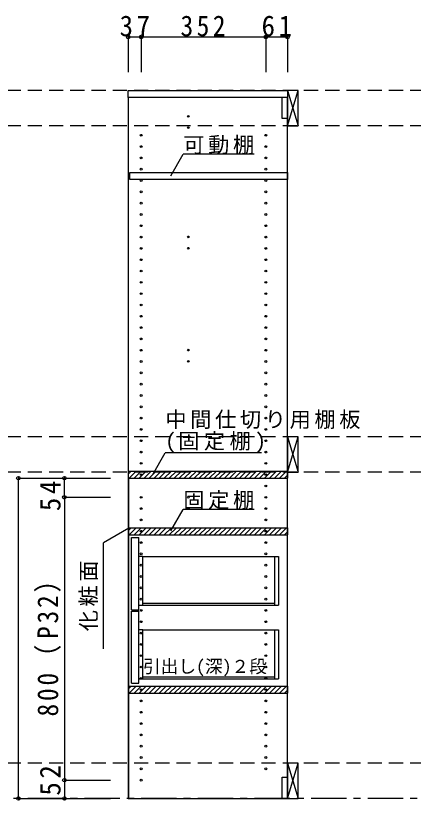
# Model space of a CAD drawing. Units: millimetres at full size, sheet at 1:20; details may follow other scales. Extents: x -3922 to 3878, y -2932 to 2722.
# Drawn here: x 597 to 1720, y -1716 to 503 of the extents above; entities that cross this region are included whole.
import ezdxf
from ezdxf.enums import TextEntityAlignment as Align

# ---------------------------------------------------------------- set-up
doc = ezdxf.new("R2010")
doc.units = ezdxf.units.MM
doc.header["$LTSCALE"] = 20
doc.header["$PDMODE"] = 32
doc.header["$PDSIZE"] = 10
for name, pattern in [('CHAIN1', [8, 5, -1, 1, -1]), ('DASHED1', [1.8, 1.2, -0.6]), ('DASHED2', [3, 2, -1])]:
    doc.linetypes.add(name, pattern=pattern)
for name, color, linetype in [('0-2_本体', 2, 'Continuous'), ('0-3_固定棚', 2, 'Continuous'), ('0-4_可動棚', 3, 'Continuous'), ('0-5', 4, 'Continuous'), ('0-7_桟木・巾木', 2, 'Continuous'), ('0-8_引き出し', 3, 'Continuous'), ('0-A_文字', 7, 'Continuous'), ('0-B_寸法', 7, 'Continuous'), ('0-C_ハッチ', 4, 'Continuous')]:
    doc.layers.add(name, color=color, linetype=linetype)
doc.styles.add('ＭＳ ゴシック', font='')
doc.styles.get('ＭＳ ゴシック').set_extended_font_data('MS Gothic')

# ---------------------------------------------------------------- blocks, each defined once
blk = doc.blocks.new('無垢引出（深）2段')
at = {"layer": '0-A_文字', "color": 2}
for p, q in [((-188.69, 227.37), (-168.69, 227.37)), ((-188.69, 23.37), (-188.69, 227.37)), ((-168.69, 23.37), (-168.69, 227.37)), ((-156.69, 174.37), (-168.69, 174.37)), ((-156.69, 36.37), (-156.69, 174.37)), ((214.15, 174.37), (226.31, 174.37)), ((214.31, 174.37), (214.31, 36.37)), ((226.31, 174.37), (226.31, 36.37)), ((-188.69, 23.37), (-168.69, 23.37)), ((-168.69, 36.37), (-156.69, 36.37)), ((-156.69, 41.87), (214.31, 41.87)), ((214.31, 36.37), (226.31, 36.37)), ((-188.69, 19.37), (-168.69, 19.37)), ((-188.69, -184.63), (-188.69, 19.37)), ((-168.69, -184.63), (-168.69, 19.37)), ((-156.69, -33.63), (-168.69, -33.63)), ((-156.69, -171.63), (-156.69, -33.63)), ((214.15, -33.63), (226.31, -33.63)), ((214.31, -33.63), (214.31, -171.63)), ((226.31, -33.63), (226.31, -171.63)), ((-168.69, -171.63), (-156.69, -171.63)), ((-156.69, -166.13), (214.31, -166.13)), ((214.31, -171.63), (226.31, -171.63)), ((-188.69, -184.63), (-168.69, -184.63))]:
    blk.add_line(p, q, dxfattribs=at)
at = {"layer": '0-A_文字'}
for p, q in [((-156.69, 174.37), (214.15, 174.37)), ((-156.69, 36.37), (214.31, 36.37)), ((-156.69, -33.63), (214.15, -33.63)), ((-156.69, -171.63), (214.31, -171.63))]:
    blk.add_line(p, q, dxfattribs=at)
at = {"layer": '0-A_文字', "linetype": 'DASHED1'}
for p, q in [((214.15, 174.37), (226.31, 174.37)), ((214.15, -33.63), (226.31, -33.63))]:
    blk.add_line(p, q, dxfattribs=at)
at = {"layer": '0-A_文字', "style": 'ＭＳ ゴシック'}
blk.add_text('引出し(深)２段', height=36.66, dxfattribs=at).set_placement((-156.69, -166.13), align=Align.BOTTOM_LEFT)

msp = doc.modelspace()

# ---------------------------------------------------------------- linework, layer by layer
at = {"layer": '0-2_本体'}
for p, q in [((914.64, 271.73), (914.64, 291.73)), ((914.64, 291.73), (1364.64, 291.73)), ((1364.64, 291.73), (1364.64, 271.73)), ((1364.64, 271.73), (914.64, 271.73))]:
    msp.add_line(p, q, dxfattribs=at)
at = {"layer": '0-3_固定棚'}
for p, q in [((914.64, -785.27), (914.64, -805.27)), ((914.64, -785.27), (1364.64, -785.27)), ((1364.64, -785.27), (1364.64, -805.27)), ((914.64, -805.27), (1364.64, -805.27)), ((914.64, -945.27), (914.64, -965.27)), ((914.64, -965.27), (1364.64, -965.27)), ((914.64, -1393.27), (914.64, -1413.27)), ((914.64, -1413.27), (1364.64, -1413.27))]:
    msp.add_line(p, q, dxfattribs=at)
for points in [[(914.64, -945.27), (1364.64, -945.27), (1364.64, -965.27)], [(914.64, -1393.27), (1364.64, -1393.27), (1364.64, -1413.27)]]:
    msp.add_lwpolyline(points, dxfattribs=at)
at = {"layer": '0-4_可動棚', "color": 2}
msp.add_lwpolyline([(919.64, 59.23), (1364.64, 59.23), (1364.64, 39.23), (919.64, 39.23)], close=True, dxfattribs=at)
at = {"layer": '0-5', "color": 3}
for p, q in [((914.64, 271.73), (914.64, -1711.27)), ((1364.64, 271.73), (914.64, 271.73)), ((1364.64, -1711.27), (1364.64, 271.73)), ((914.64, -1711.27), (1364.64, -1711.27))]:
    msp.add_line(p, q, dxfattribs=at)
at = {"layer": '0-5', "color": 2}
msp.add_line((916.64, -1711.27), (916.64, -805.27), dxfattribs=at)
at = {"layer": '0-5'}
for centre in [(1084.64, 218.23), (1084.64, 186.23), (951.64, 164.73), (1303.64, 164.73), (951.64, 132.73), (1303.64, 132.73), (951.64, 100.73), (1303.64, 100.73), (951.64, 68.73), (1303.64, 68.73), (951.64, 36.73), (1303.64, 36.73), (951.64, 4.73), (1303.64, 4.73), (951.64, -27.27), (1303.64, -27.27), (951.64, -59.27), (1303.64, -59.27), (951.64, -91.27), (1303.64, -91.27), (951.64, -123.27), (1084.64, -122.77), (1303.64, -123.27), (951.64, -155.27), (1084.64, -154.77), (1303.64, -155.27), (951.64, -187.27), (1303.64, -187.27), (951.64, -219.27), (1303.64, -219.27), (951.64, -251.27), (1303.64, -251.27), (951.64, -283.27), (1303.64, -283.27), (951.64, -315.27), (1303.64, -315.27), (951.64, -347.27), (1303.64, -347.27), (951.64, -379.27), (1303.64, -379.27), (951.64, -411.27), (1303.64, -411.27), (951.64, -443.27), (1084.64, -442.77), (1303.64, -443.27), (951.64, -475.27), (1084.64, -474.77), (1303.64, -475.27), (951.64, -507.27), (1303.64, -507.27), (951.64, -539.27), (1303.64, -539.27), (951.64, -571.27), (1303.64, -571.27), (951.64, -603.27), (1303.64, -603.27), (951.64, -635.27), (1303.64, -635.27), (951.64, -667.27), (1303.64, -667.27), (951.64, -699.27), (1303.64, -699.27), (951.64, -731.27), (1303.64, -731.27), (951.64, -763.27), (1303.64, -763.27), (951.64, -795.27), (1303.64, -795.27), (1303.64, -827.27), (951.64, -859.27), (1084.64, -858.77), (1303.64, -859.27), (951.64, -891.27), (1084.64, -890.77), (1303.64, -891.27), (951.64, -923.27), (1303.64, -923.27), (951.64, -955.27), (1303.64, -955.27), (951.64, -987.27), (1303.64, -987.27), (951.64, -1019.27), (1303.64, -1019.27), (951.64, -1051.27), (1303.64, -1051.27), (951.64, -1083.27), (1303.64, -1083.27), (951.64, -1115.27), (1303.64, -1115.27), (951.64, -1147.27), (1303.64, -1147.27), (951.64, -1179.27), (1303.64, -1179.27), (951.64, -1211.27), (1303.64, -1211.27), (951.64, -1243.27), (1303.64, -1243.27), (951.64, -1275.27), (1303.64, -1275.27), (951.64, -1307.27), (1303.64, -1307.27), (951.64, -1339.27), (1303.64, -1339.27), (951.64, -1371.27), (1303.64, -1371.27), (951.64, -1403.27), (1303.64, -1403.27), (951.64, -1435.27), (1303.64, -1435.27), (951.64, -1467.27), (1303.64, -1467.27), (951.64, -1499.27), (1303.64, -1499.27), (951.64, -1531.27), (1303.64, -1531.27), (951.64, -1563.27), (1303.64, -1563.27), (951.64, -1595.27), (1303.64, -1595.27), (951.64, -1627.27), (1303.64, -1627.27), (951.64, -1659.27)]:
    msp.add_circle(centre, 2.5, dxfattribs=at)
at = {"layer": '0-7_桟木・巾木'}
for p, q in [((1364.64, 271.73), (1349.64, 271.73)), ((1349.64, 211.73), (1349.64, 271.73)), ((1364.64, 271.73), (1364.64, 230.73)), ((1349.64, -1651.27), (1364.64, -1651.27)), ((1364.64, -1651.27), (1364.64, -1711.27))]:
    msp.add_line(p, q, dxfattribs=at)
for points in [[(1364.64, 211.73), (1353.14, 211.73), (1349.64, 211.73)], [(1364.64, -1711.27), (1349.64, -1711.27), (1349.64, -1651.27)]]:
    msp.add_lwpolyline(points, dxfattribs=at)
at = {"layer": '0-8_引き出し'}
for p, q in [((1364.64, 291.73), (1364.64, 191.73)), ((1394.64, 291.73), (1364.64, 291.73)), ((1394.64, 191.73), (1394.64, 291.73)), ((1364.64, 191.73), (1394.64, 191.73)), ((1364.64, -1611.27), (1364.64, -1711.27)), ((1394.64, -1611.27), (1364.64, -1611.27)), ((1394.64, -1711.27), (1394.64, -1611.27)), ((1364.64, -1711.27), (1394.64, -1711.27))]:
    msp.add_line(p, q, dxfattribs=at)
at = {"layer": '0-8_引き出し', "color": 7}
for p, q in [((1364.64, 191.73), (1394.64, 291.73)), ((1364.64, 291.73), (1394.64, 191.73)), ((1364.64, -688.27), (1394.64, -788.27)), ((1364.64, -788.27), (1394.64, -688.27)), ((1364.64, -1711.27), (1394.64, -1611.27)), ((1364.64, -1611.27), (1394.64, -1711.27))]:
    msp.add_line(p, q, dxfattribs=at)
at = {"layer": '0-8_引き出し'}
msp.add_lwpolyline([(1394.64, -788.27), (1394.64, -688.27), (1364.64, -688.27), (1364.64, -788.27)], close=True, dxfattribs=at)
at = {"layer": '0-A_文字'}
for p, q in [((1035.51, 50.17), (1070.52, 110.82)), ((1270.52, 110.82), (1070.52, 110.82)), ((984.72, -794.33), (1019.74, -733.68)), ((1291.12, -733.68), (1019.74, -733.68)), ((1035.51, -954.33), (1070.52, -893.68)), ((1270.52, -893.68), (1070.52, -893.68)), ((916.64, -946.62), (844.64, -988.19)), ((844.64, -1288.19), (844.64, -988.19))]:
    msp.add_line(p, q, dxfattribs=at)
at = {"layer": '0-A_文字', "linetype": 'CHAIN1'}
msp.add_line((3131.3, -1711.27), (-3305.36, -1711.27), dxfattribs=at)
at = {"layer": '0-B_寸法', "color": 4}
for p, q in [((914.64, 442.73), (914.64, 342.73)), ((914.64, 442.73), (1364.64, 442.73)), ((951.64, 442.73), (951.64, 342.73)), ((1303.64, 442.73), (1303.64, 342.73)), ((1364.64, 442.73), (1364.64, 342.73)), ((604.64, -1711.27), (604.64, -805.27)), ((604.64, -805.27), (864.64, -805.27)), ((734.64, -859.27), (734.64, -805.27)), ((734.64, -805.27), (864.64, -805.27)), ((734.64, -859.27), (864.64, -859.27)), ((734.64, -859.27), (734.64, -1659.27)), ((734.64, -859.27), (864.64, -859.27)), ((734.64, -1659.27), (864.64, -1659.27)), ((734.64, -1659.27), (734.64, -1711.27)), ((604.64, -1711.27), (864.64, -1711.27)), ((734.64, -1711.27), (864.64, -1711.27))]:
    msp.add_line(p, q, dxfattribs=at)
at = {"layer": '0-B_寸法', "color": 4, "linetype": 'DASHED2'}
for p, q in [((3131.3, 291.73), (-3305.36, 291.73)), ((3131.3, 191.73), (-3305.36, 191.73)), ((3131.3, -688.27), (-3305.36, -688.27)), ((3131.3, -788.27), (-3305.36, -788.27)), ((3131.3, -1611.27), (-3305.36, -1611.27))]:
    msp.add_line(p, q, dxfattribs=at)
at = {"layer": '0-B_寸法'}
for p in [(914.64, 442.73), (951.64, 442.73), (1303.64, 442.73), (1364.64, 442.73), (604.64, -805.27), (734.64, -805.27), (734.64, -859.27), (734.64, -1659.27), (604.64, -1711.27), (734.64, -1711.27)]:
    msp.add_point(p, dxfattribs=at)
at = {"layer": '0-C_ハッチ'}
for p, q in [((914.64, -794.22), (923.58, -785.27)), ((917.73, -805.27), (937.73, -785.27)), ((931.87, -805.27), (951.87, -785.27)), ((946.01, -805.27), (966.01, -785.27)), ((960.15, -805.27), (980.15, -785.27)), ((974.29, -805.27), (994.29, -785.27)), ((988.44, -805.27), (1008.44, -785.27)), ((1002.58, -805.27), (1022.58, -785.27)), ((1016.72, -805.27), (1036.72, -785.27)), ((1030.86, -805.27), (1050.86, -785.27)), ((1045, -805.27), (1065, -785.27)), ((1059.15, -805.27), (1079.15, -785.27)), ((1073.29, -805.27), (1093.29, -785.27)), ((1087.43, -805.27), (1107.43, -785.27)), ((1101.57, -805.27), (1121.57, -785.27)), ((1115.72, -805.27), (1135.72, -785.27)), ((1129.86, -805.27), (1149.86, -785.27)), ((1144, -805.27), (1164, -785.27)), ((1158.14, -805.27), (1178.14, -785.27)), ((1172.28, -805.27), (1192.28, -785.27)), ((1186.43, -805.27), (1206.43, -785.27)), ((1200.57, -805.27), (1220.57, -785.27)), ((1214.71, -805.27), (1234.71, -785.27)), ((1228.85, -805.27), (1248.85, -785.27)), ((1242.99, -805.27), (1262.99, -785.27)), ((1257.14, -805.27), (1277.14, -785.27)), ((1271.28, -805.27), (1291.28, -785.27)), ((1285.42, -805.27), (1305.42, -785.27)), ((1299.56, -805.27), (1319.56, -785.27)), ((1313.71, -805.27), (1333.71, -785.27)), ((1327.85, -805.27), (1347.85, -785.27)), ((1341.99, -805.27), (1361.99, -785.27)), ((1356.13, -805.27), (1364.64, -796.76)), ((914.64, -954.22), (923.58, -945.27)), ((917.73, -965.27), (937.73, -945.27)), ((931.87, -965.27), (951.87, -945.27)), ((946.01, -965.27), (966.01, -945.27)), ((960.15, -965.27), (980.15, -945.27)), ((974.29, -965.27), (994.29, -945.27)), ((988.44, -965.27), (1008.44, -945.27)), ((1002.58, -965.27), (1022.58, -945.27)), ((1016.72, -965.27), (1036.72, -945.27)), ((1030.86, -965.27), (1050.86, -945.27)), ((1045, -965.27), (1065, -945.27)), ((1059.15, -965.27), (1079.15, -945.27)), ((1073.29, -965.27), (1093.29, -945.27)), ((1087.43, -965.27), (1107.43, -945.27)), ((1101.57, -965.27), (1121.57, -945.27)), ((1115.72, -965.27), (1135.72, -945.27)), ((1129.86, -965.27), (1149.86, -945.27)), ((1144, -965.27), (1164, -945.27)), ((1158.14, -965.27), (1178.14, -945.27)), ((1172.28, -965.27), (1192.28, -945.27)), ((1186.43, -965.27), (1206.43, -945.27)), ((1200.57, -965.27), (1220.57, -945.27)), ((1214.71, -965.27), (1234.71, -945.27)), ((1228.85, -965.27), (1248.85, -945.27)), ((1242.99, -965.27), (1262.99, -945.27)), ((1257.14, -965.27), (1277.14, -945.27)), ((1271.28, -965.27), (1291.28, -945.27)), ((1285.42, -965.27), (1305.42, -945.27)), ((1299.56, -965.27), (1319.56, -945.27)), ((1313.71, -965.27), (1333.71, -945.27)), ((1327.85, -965.27), (1347.85, -945.27)), ((1341.99, -965.27), (1361.99, -945.27)), ((1356.13, -965.27), (1364.64, -956.76)), ((914.64, -1402.22), (923.58, -1393.27)), ((917.73, -1413.27), (937.73, -1393.27)), ((931.87, -1413.27), (951.87, -1393.27)), ((946.01, -1413.27), (966.01, -1393.27)), ((960.15, -1413.27), (980.15, -1393.27)), ((974.29, -1413.27), (994.29, -1393.27)), ((988.44, -1413.27), (1008.44, -1393.27)), ((1002.58, -1413.27), (1022.58, -1393.27)), ((1016.72, -1413.27), (1036.72, -1393.27)), ((1030.86, -1413.27), (1050.86, -1393.27)), ((1045, -1413.27), (1065, -1393.27)), ((1059.15, -1413.27), (1079.15, -1393.27)), ((1073.29, -1413.27), (1093.29, -1393.27)), ((1087.43, -1413.27), (1107.43, -1393.27)), ((1101.57, -1413.27), (1121.57, -1393.27)), ((1115.72, -1413.27), (1135.72, -1393.27)), ((1129.86, -1413.27), (1149.86, -1393.27)), ((1144, -1413.27), (1164, -1393.27)), ((1158.14, -1413.27), (1178.14, -1393.27)), ((1172.28, -1413.27), (1192.28, -1393.27)), ((1186.43, -1413.27), (1206.43, -1393.27)), ((1200.57, -1413.27), (1220.57, -1393.27)), ((1214.71, -1413.27), (1234.71, -1393.27)), ((1228.85, -1413.27), (1248.85, -1393.27)), ((1242.99, -1413.27), (1262.99, -1393.27)), ((1257.14, -1413.27), (1277.14, -1393.27)), ((1271.28, -1413.27), (1291.28, -1393.27)), ((1285.42, -1413.27), (1305.42, -1393.27)), ((1299.56, -1413.27), (1319.56, -1393.27)), ((1313.71, -1413.27), (1333.71, -1393.27)), ((1327.85, -1413.27), (1347.85, -1393.27)), ((1341.99, -1413.27), (1361.99, -1393.27)), ((1356.13, -1413.27), (1364.64, -1404.76))]:
    msp.add_line(p, q, dxfattribs=at)

# ---------------------------------------------------------------- block references
at = {"layer": '0-4_可動棚'}
msp.add_blockref('無垢引出（深）2段', (1113.33, -1200.64), dxfattribs=at)

# ---------------------------------------------------------------- texts
at = {"layer": '0-A_文字', "char_height": 43.99, "attachment_point": 7, "style": 'ＭＳ ゴシック'}
for s, insert in [('\\T1.17;可動棚', (1070.52, 110.82)), ('\\T1.17;中間仕切り用棚板', (1019.74, -666.12)), ('\\T1.21;(固定棚)', (1019.74, -733.68)), ('\\T1.17;固定棚', (1070.52, -893.68))]:
    msp.add_mtext(s, dxfattribs=dict(at, insert=insert))
at = {"layer": '0-A_文字', "insert": (829.64, -1238.19), "char_height": 43.99, "attachment_point": 7, "rotation": 90, "style": 'ＭＳ ゴシック'}
msp.add_mtext('\\T1.17;化粧面', dxfattribs=at)
at = {"layer": '0-B_寸法', "char_height": 58.65, "attachment_point": 7, "style": 'ＭＳ ゴシック'}
for s, insert in [('\\T1.27;\\W0.95;37', (890.64, 443.94)), ('\\T1.27;\\W0.9;352', (1062.64, 443.94)), ('\\T1.27;\\W0.95;61', (1291.64, 443.94))]:
    msp.add_mtext(s, dxfattribs=dict(at, insert=insert))
at = {"layer": '0-B_寸法', "char_height": 58.65, "attachment_point": 7, "rotation": 90, "style": 'ＭＳ ゴシック'}
for s, insert in [('\\T1.27;\\W0.95;54', (724.64, -898.35)), ('\\T1.22;\\W0.9;800（P32）', (724.64, -1479.27)), ('\\T1.27;\\W0.95;52', (724.64, -1703))]:
    msp.add_mtext(s, dxfattribs=dict(at, insert=insert))

doc.saveas('drawing.dxf')
